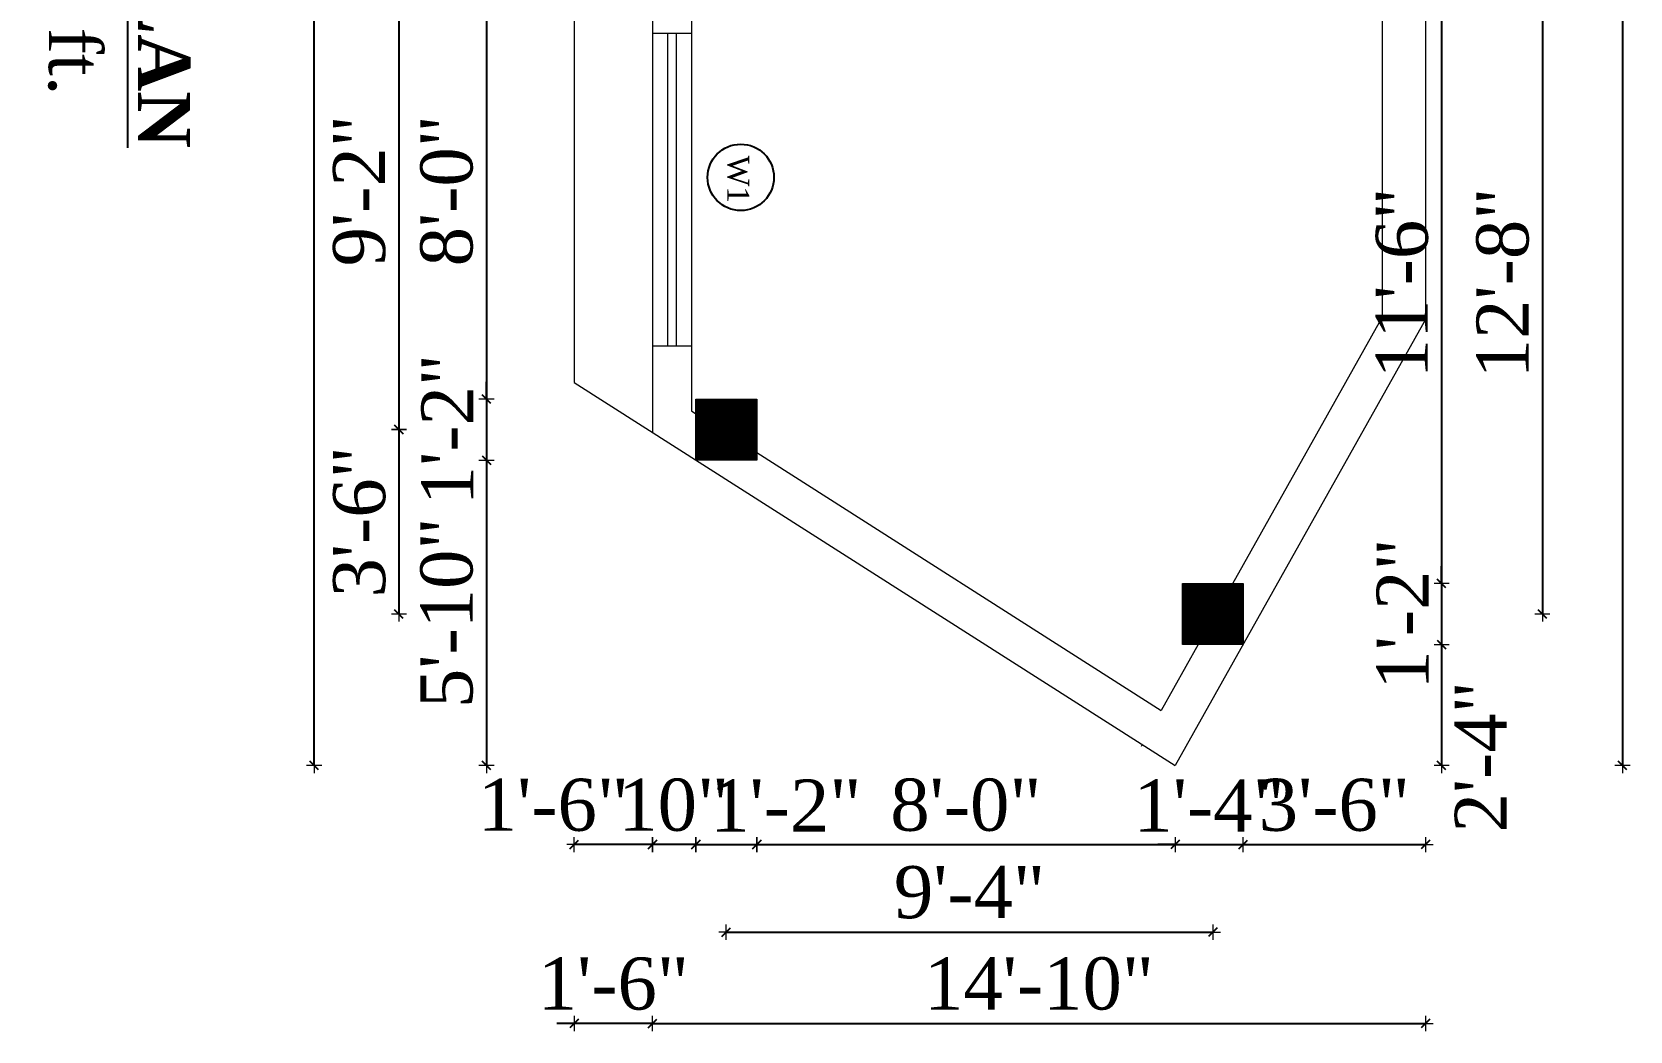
# Model space of a CAD drawing. Header units: inches. Extents: x 4069 to 291496, y -47643 to 12535.
# Drawn here: x 34035.5 to 34403.4, y 2099.4 to 2329.4 of the extents above; entities that cross this region are included whole.
import ezdxf

# ---------------------------------------------------------------- set-up
doc = ezdxf.new("R2010")
doc.units = ezdxf.units.IN
doc.header["$LTSCALE"] = 5
doc.header["$MEASUREMENT"] = 0
doc.layers.add('A-WALL', color=7, linetype='Continuous', lineweight=9)
doc.layers.add('Dimension', color=7, linetype='Continuous', lineweight=18)
doc.layers.add('dim line', color=7, linetype='Continuous', lineweight=15, true_color=0xfab2b2)
doc.layers.add('TEXT', color=6, linetype='Continuous')
doc.styles.add('ordinary', font='times.ttf')
doc.dimstyles.new('Copy of 96', dxfattribs={"dimtxt": 7, "dimasz": 4, "dimexe": 0.5, "dimexo": 0.5, "dimgap": 3, "dimtad": 1, "dimdec": 1, "dimzin": 11, "dimdsep": 46, "dimlunit": 4, "dimtxsty": 'ordinary', "dimblk": 'OBLIQUE', "dimcen": 0.09, "dimse1": 1, "dimse2": 1, "dimclrt": 6, "dimazin": 0, "dimtfac": 1, "dimtdec": 1, "dimtix": 1, "dimtmove": 2, "dimatfit": 3, "dimldrblk": 'leader', "dimfxl": 0.5, "dimfxlon": 1, "dimtolj": 1, "dimtzin": 0, "dimarcsym": 0})
pattern_1 = [(315, (32698.64002, 26886.58592), (0.08838834765, 0.08838834765), [])]

# ---------------------------------------------------------------- blocks, each defined once
blk = doc.blocks.new('oblique')
at = {"color": 0, "lineweight": -2}
blk.add_line((0.25, 0.25), (-0.25, -0.25), dxfattribs=at)
at = {"layer": 'dim line', "lineweight": 9}
for p, q in [((-0.4375, 0), (0.4375, 0)), ((0, 0.4375), (0, -0.4375))]:
    blk.add_line(p, q, dxfattribs=at)
blk = doc.blocks.new('*D1403')
at = {"layer": 'A-WALL', "color": 0, "lineweight": -2, "ltscale": 5, "transparency": 16777216}
blk.add_line((34140.12, 2340.89), (34140.12, 2244.89), dxfattribs=at)
at = {"layer": 'Defpoints', "color": 0, "ltscale": 5, "transparency": 16777216}
for p in [(34188.36, 2340.89, -58.17), (34140.12, 2244.89), (34188.36, 2244.89)]:
    blk.add_point(p, dxfattribs=at)
at = {"layer": 'A-WALL', "color": 0, "lineweight": -2, "ltscale": 5, "transparency": 16777216, "xscale": 4, "yscale": 4, "zscale": 4}
for p, rotation in [((34140.12, 2340.89), 90), ((34140.12, 2244.89), 270)]:
    blk.add_blockref('oblique', p, dxfattribs=dict(at, rotation=rotation))
at = {"layer": 'A-WALL', "color": 6, "ltscale": 5, "transparency": 16777216, "insert": (34131.01, 2292.89), "char_height": 12, "attachment_point": 5, "rotation": 90, "style": 'ordinary'}
blk.add_mtext('\\A1;8\'-0"', dxfattribs=at)
blk = doc.blocks.new('_OBLIQUE')
at = {"color": 0, "linetype": 'ByBlock'}
blk.add_line((-0.5, -0.5), (0.5, 0.5), dxfattribs=at)
blk = doc.blocks.new('leader')
at = {"layer": 'Dimension'}
for p, q in [((0, -4.328), (0, 4.328)), ((-4.424, 0), (4.424, 0))]:
    blk.add_line(p, q, dxfattribs=at)
blk = doc.blocks.new('*D1404')
at = {"layer": 'A-WALL', "color": 0, "lineweight": -2, "ltscale": 5, "transparency": 16777216}
for p, q in [((34140.12, 2244.89), (34140.12, 2248.89)), ((34140.12, 2244.89), (34140.12, 2230.89)), ((34140.12, 2230.89), (34140.12, 2226.89))]:
    blk.add_line(p, q, dxfattribs=at)
at = {"layer": 'Defpoints', "color": 0, "ltscale": 5, "transparency": 16777216}
for p in [(34188.36, 2244.89), (34140.12, 2230.89), (34188.36, 2230.89, -58.17)]:
    blk.add_point(p, dxfattribs=at)
at = {"layer": 'A-WALL', "color": 0, "lineweight": -2, "ltscale": 5, "transparency": 16777216, "xscale": 4, "yscale": 4, "zscale": 4}
for p, rotation in [((34140.12, 2244.89), 270), ((34140.12, 2230.89), 90)]:
    blk.add_blockref('oblique', p, dxfattribs=dict(at, rotation=rotation))
at = {"layer": 'A-WALL', "color": 6, "ltscale": 5, "transparency": 16777216, "insert": (34131.12, 2237.89), "char_height": 12, "attachment_point": 5, "rotation": 90, "style": 'ordinary'}
blk.add_mtext('\\A1;1\'-2"', dxfattribs=at)
blk = doc.blocks.new('*D1406')
at = {"layer": 'A-WALL', "color": 0, "lineweight": -2, "ltscale": 5, "transparency": 16777216}
blk.add_line((34119.99, 2347.89), (34119.99, 2237.89), dxfattribs=at)
at = {"layer": 'Defpoints', "color": 0, "ltscale": 5, "transparency": 16777216}
for p in [(34195.36, 2347.89, -58.17), (34119.99, 2237.89), (34195.36, 2237.89, -58.17)]:
    blk.add_point(p, dxfattribs=at)
at = {"layer": 'A-WALL', "color": 0, "lineweight": -2, "ltscale": 5, "transparency": 16777216, "xscale": 4, "yscale": 4, "zscale": 4}
for p, rotation in [((34119.99, 2347.89), 90), ((34119.99, 2237.89), 270)]:
    blk.add_blockref('oblique', p, dxfattribs=dict(at, rotation=rotation))
at = {"layer": 'A-WALL', "color": 6, "ltscale": 5, "transparency": 16777216, "insert": (34110.87, 2292.89), "char_height": 12, "attachment_point": 5, "rotation": 90, "style": 'ordinary'}
blk.add_mtext('\\A1;9\'-2"', dxfattribs=at)
blk = doc.blocks.new('*D1294')
at = {"layer": 'A-WALL', "color": 0, "lineweight": -2, "ltscale": 5, "transparency": 16777216}
blk.add_line((34100.45, 2160.55), (34100.45, 2574.22), dxfattribs=at)
at = {"layer": 'Defpoints', "color": 0, "ltscale": 5, "transparency": 16777216}
for p in [(34100.45, 2574.22), (34188.36, 2574.22, -58.17), (34298.7, 2160.55, -58)]:
    blk.add_point(p, dxfattribs=at)
at = {"layer": 'A-WALL', "color": 0, "lineweight": -2, "ltscale": 5, "transparency": 16777216, "xscale": 4, "yscale": 4, "zscale": 4}
for p, rotation in [((34100.45, 2574.22), 90), ((34100.45, 2160.55), 270)]:
    blk.add_blockref('oblique', p, dxfattribs=dict(at, rotation=rotation))
at = {"layer": 'A-WALL', "color": 6, "ltscale": 5, "transparency": 16777216, "insert": (34091.35, 2367.39), "char_height": 12, "attachment_point": 5, "rotation": 90, "style": 'ordinary'}
blk.add_mtext('\\A1;34\'-6"', dxfattribs=at)
blk = doc.blocks.new('*D1296')
at = {"layer": 'A-WALL', "color": 0, "lineweight": -2, "ltscale": 5, "transparency": 16777216}
blk.add_line((34360.07, 2340.89), (34360.07, 2202.43), dxfattribs=at)
at = {"layer": 'Defpoints', "color": 0, "ltscale": 5, "transparency": 16777216}
for p in [(34314.36, 2340.89, -58.17), (34314.36, 2202.43, -58.17), (34360.07, 2202.43)]:
    blk.add_point(p, dxfattribs=at)
at = {"layer": 'A-WALL', "color": 0, "lineweight": -2, "ltscale": 5, "transparency": 16777216, "xscale": 4, "yscale": 4, "zscale": 4}
for p, rotation in [((34360.07, 2340.89), 90), ((34360.07, 2202.43), 270)]:
    blk.add_blockref('oblique', p, dxfattribs=dict(at, rotation=rotation))
at = {"layer": 'A-WALL', "color": 6, "ltscale": 5, "transparency": 16777216, "insert": (34350.97, 2271.66), "char_height": 12, "attachment_point": 5, "rotation": 90, "style": 'ordinary'}
blk.add_mtext('\\A1;11\'-6"', dxfattribs=at)
blk = doc.blocks.new('*D1411')
at = {"layer": 'A-WALL', "color": 0, "lineweight": -2, "ltscale": 5, "transparency": 16777216}
for p, q in [((34360.07, 2202.43), (34360.07, 2206.43)), ((34360.07, 2202.43), (34360.07, 2188.43)), ((34360.07, 2188.43), (34360.07, 2184.43))]:
    blk.add_line(p, q, dxfattribs=at)
at = {"layer": 'Defpoints', "color": 0, "ltscale": 5, "transparency": 16777216}
for p in [(34314.36, 2202.43, -58.17), (34314.36, 2188.43, -58.17), (34360.07, 2188.43)]:
    blk.add_point(p, dxfattribs=at)
at = {"layer": 'A-WALL', "color": 0, "lineweight": -2, "ltscale": 5, "transparency": 16777216, "xscale": 4, "yscale": 4, "zscale": 4}
for p, rotation in [((34360.07, 2202.43), 270), ((34360.07, 2188.43), 90)]:
    blk.add_blockref('oblique', p, dxfattribs=dict(at, rotation=rotation))
at = {"layer": 'A-WALL', "color": 6, "ltscale": 5, "transparency": 16777216, "insert": (34351.07, 2195.43), "char_height": 12, "attachment_point": 5, "rotation": 90, "style": 'ordinary'}
blk.add_mtext('\\A1;1\'-2"', dxfattribs=at)
blk = doc.blocks.new('*D1413')
at = {"layer": 'A-WALL', "color": 0, "lineweight": -2, "ltscale": 5, "transparency": 16777216}
blk.add_line((34383.26, 2347.89), (34383.26, 2195.43), dxfattribs=at)
at = {"layer": 'Defpoints', "color": 0, "ltscale": 5, "transparency": 16777216}
for p in [(34307.36, 2347.89, -58.17), (34307.36, 2195.43, -58.17), (34383.26, 2195.43)]:
    blk.add_point(p, dxfattribs=at)
at = {"layer": 'A-WALL', "color": 0, "lineweight": -2, "ltscale": 5, "transparency": 16777216, "xscale": 4, "yscale": 4, "zscale": 4}
for p, rotation in [((34383.26, 2347.89), 90), ((34383.26, 2195.43), 270)]:
    blk.add_blockref('oblique', p, dxfattribs=dict(at, rotation=rotation))
at = {"layer": 'A-WALL', "color": 6, "ltscale": 5, "transparency": 16777216, "insert": (34374.16, 2271.66), "char_height": 12, "attachment_point": 5, "rotation": 90, "style": 'ordinary'}
blk.add_mtext('\\A1;12\'-8"', dxfattribs=at)
blk = doc.blocks.new('*D1298')
at = {"layer": 'A-WALL', "color": 0, "lineweight": -2, "ltscale": 5, "transparency": 16777216}
blk.add_line((34401.7, 2573.4), (34401.7, 2160.55), dxfattribs=at)
at = {"layer": 'Defpoints', "color": 0, "ltscale": 5, "transparency": 16777216}
for p in [(34314.36, 2573.4, -58.17), (34298.7, 2160.55, -58), (34401.7, 2160.55)]:
    blk.add_point(p, dxfattribs=at)
at = {"layer": 'A-WALL', "color": 0, "lineweight": -2, "ltscale": 5, "transparency": 16777216, "xscale": 4, "yscale": 4, "zscale": 4}
for p, rotation in [((34401.7, 2573.4), 90), ((34401.7, 2160.55), 270)]:
    blk.add_blockref('oblique', p, dxfattribs=dict(at, rotation=rotation))
at = {"layer": 'A-WALL', "color": 6, "ltscale": 5, "transparency": 16777216, "insert": (34392.59, 2366.97), "char_height": 12, "attachment_point": 5, "rotation": 90, "style": 'ordinary'}
blk.add_mtext('\\A1;34\'-5"', dxfattribs=at)
blk = doc.blocks.new('*D1415')
at = {"layer": 'A-WALL', "color": 0, "lineweight": -2, "ltscale": 5, "transparency": 16777216}
blk.add_line((34360.07, 2188.43), (34360.07, 2160.55), dxfattribs=at)
at = {"layer": 'Defpoints', "color": 0, "ltscale": 5, "transparency": 16777216}
for p in [(34314.36, 2188.43, -58.17), (34298.7, 2160.55, -58), (34360.07, 2160.55)]:
    blk.add_point(p, dxfattribs=at)
at = {"layer": 'A-WALL', "color": 0, "lineweight": -2, "ltscale": 5, "transparency": 16777216, "xscale": 4, "yscale": 4, "zscale": 4}
for p, rotation in [((34360.07, 2188.43), 90), ((34360.07, 2160.55), 270)]:
    blk.add_blockref('oblique', p, dxfattribs=dict(at, rotation=rotation))
at = {"layer": 'A-WALL', "color": 6, "ltscale": 5, "transparency": 16777216, "insert": (34369.07, 2162.56), "char_height": 12, "attachment_point": 5, "rotation": 90, "style": 'ordinary'}
blk.add_mtext('\\A1;2\'-4"', dxfattribs=at)
blk = doc.blocks.new('*D1416')
at = {"layer": 'A-WALL', "color": 0, "lineweight": -2, "ltscale": 5, "transparency": 16777216}
blk.add_line((34140.12, 2230.89), (34140.12, 2160.55), dxfattribs=at)
at = {"layer": 'Defpoints', "color": 0, "ltscale": 5, "transparency": 16777216}
for p in [(34188.36, 2230.89, -58.17), (34140.12, 2160.55), (34298.7, 2160.55, -116.34)]:
    blk.add_point(p, dxfattribs=at)
at = {"layer": 'A-WALL', "color": 0, "lineweight": -2, "ltscale": 5, "transparency": 16777216, "xscale": 4, "yscale": 4, "zscale": 4}
for p, rotation in [((34140.12, 2230.89), 90), ((34140.12, 2160.55), 270)]:
    blk.add_blockref('oblique', p, dxfattribs=dict(at, rotation=rotation))
at = {"layer": 'A-WALL', "color": 6, "ltscale": 5, "transparency": 16777216, "insert": (34131.01, 2195.72), "char_height": 12, "attachment_point": 5, "rotation": 90, "style": 'ordinary'}
blk.add_mtext('\\A1;5\'-10"', dxfattribs=at)
blk = doc.blocks.new('*D1303')
at = {"layer": 'A-WALL', "color": 0, "lineweight": -2, "ltscale": 5, "transparency": 16777216}
blk.add_line((34188.36, 2142.34), (34202.36, 2142.34), dxfattribs=at)
at = {"layer": 'Defpoints', "color": 0, "ltscale": 5, "transparency": 16777216}
for p in [(34188.36, 2230.89, -58.17), (34202.36, 2230.89, -58.17), (34202.36, 2142.34)]:
    blk.add_point(p, dxfattribs=at)
at = {"layer": 'A-WALL', "color": 0, "lineweight": -2, "ltscale": 5, "transparency": 16777216, "xscale": 4, "yscale": 4, "zscale": 4, "rotation": 180}
blk.add_blockref('oblique', (34188.36, 2142.34), dxfattribs=at)
at = {"layer": 'A-WALL', "color": 0, "lineweight": -2, "ltscale": 5, "transparency": 16777216, "xscale": 4, "yscale": 4, "zscale": 4}
blk.add_blockref('oblique', (34202.36, 2142.34), dxfattribs=at)
at = {"layer": 'A-WALL', "color": 6, "ltscale": 5, "transparency": 16777216, "insert": (34209.07, 2151.34), "char_height": 12, "attachment_point": 5, "style": 'ordinary'}
blk.add_mtext('\\A1;1\'-2"', dxfattribs=at)
blk = doc.blocks.new('*D1304')
at = {"layer": 'A-WALL', "color": 0, "lineweight": -2, "ltscale": 5, "transparency": 16777216}
blk.add_line((34178.36, 2101.17), (34356.36, 2101.17), dxfattribs=at)
at = {"layer": 'Defpoints', "color": 0, "ltscale": 5, "transparency": 16777216}
for p in [(34356.36, 2263.21, -58.17), (34178.36, 2237.26, -58.17), (34356.36, 2101.17)]:
    blk.add_point(p, dxfattribs=at)
at = {"layer": 'A-WALL', "color": 0, "lineweight": -2, "ltscale": 5, "transparency": 16777216, "xscale": 4, "yscale": 4, "zscale": 4, "rotation": 180}
blk.add_blockref('oblique', (34178.36, 2101.17), dxfattribs=at)
at = {"layer": 'A-WALL', "color": 0, "lineweight": -2, "ltscale": 5, "transparency": 16777216, "xscale": 4, "yscale": 4, "zscale": 4}
blk.add_blockref('oblique', (34356.36, 2101.17), dxfattribs=at)
at = {"layer": 'A-WALL', "color": 6, "ltscale": 5, "transparency": 16777216, "insert": (34267.36, 2110.28), "char_height": 12, "attachment_point": 5, "style": 'ordinary'}
blk.add_mtext('\\A1;14\'-10"', dxfattribs=at)
blk = doc.blocks.new('*D1310')
at = {"layer": 'A-WALL', "color": 0, "lineweight": -2, "ltscale": 5, "transparency": 16777216}
blk.add_line((34202.36, 2142.34), (34298.7, 2142.34), dxfattribs=at)
at = {"layer": 'Defpoints', "color": 0, "ltscale": 5, "transparency": 16777216}
for p in [(34202.36, 2230.89, -58.17), (34298.7, 2160.55, -116.34), (34298.7, 2142.34)]:
    blk.add_point(p, dxfattribs=at)
at = {"layer": 'A-WALL', "color": 0, "lineweight": -2, "ltscale": 5, "transparency": 16777216, "xscale": 4, "yscale": 4, "zscale": 4, "rotation": 180}
blk.add_blockref('oblique', (34202.36, 2142.34), dxfattribs=at)
at = {"layer": 'A-WALL', "color": 0, "lineweight": -2, "ltscale": 5, "transparency": 16777216, "xscale": 4, "yscale": 4, "zscale": 4}
blk.add_blockref('oblique', (34298.7, 2142.34), dxfattribs=at)
at = {"layer": 'A-WALL', "color": 6, "ltscale": 5, "transparency": 16777216, "insert": (34250.53, 2151.44), "char_height": 12, "attachment_point": 5, "style": 'ordinary'}
blk.add_mtext('\\A1;8\'-0"', dxfattribs=at)
blk = doc.blocks.new('*D1311')
at = {"layer": 'A-WALL', "color": 0, "lineweight": -2, "ltscale": 5, "transparency": 16777216}
for p, q in [((34298.7, 2142.34), (34294.7, 2142.34)), ((34298.7, 2142.34), (34314.36, 2142.34)), ((34314.36, 2142.34), (34318.36, 2142.34))]:
    blk.add_line(p, q, dxfattribs=at)
at = {"layer": 'Defpoints', "color": 0, "ltscale": 5, "transparency": 16777216}
for p in [(34314.36, 2188.43, -58.17), (34298.7, 2160.55, -116.34), (34314.36, 2142.34)]:
    blk.add_point(p, dxfattribs=at)
at = {"layer": 'A-WALL', "color": 0, "lineweight": -2, "ltscale": 5, "transparency": 16777216, "xscale": 4, "yscale": 4, "zscale": 4}
blk.add_blockref('oblique', (34298.7, 2142.34), dxfattribs=at)
at = {"layer": 'A-WALL', "color": 0, "lineweight": -2, "ltscale": 5, "transparency": 16777216, "xscale": 4, "yscale": 4, "zscale": 4, "rotation": 180}
blk.add_blockref('oblique', (34314.36, 2142.34), dxfattribs=at)
at = {"layer": 'A-WALL', "color": 6, "ltscale": 5, "transparency": 16777216, "insert": (34306.53, 2151.34), "char_height": 12, "attachment_point": 5, "style": 'ordinary'}
blk.add_mtext('\\A1;1\'-4"', dxfattribs=at)
blk = doc.blocks.new('*D1312')
at = {"layer": 'A-WALL', "color": 0, "lineweight": -2, "ltscale": 5, "transparency": 16777216}
blk.add_line((34188.36, 2142.34), (34178.36, 2142.34), dxfattribs=at)
at = {"layer": 'Defpoints', "color": 0, "ltscale": 5, "transparency": 16777216}
for p in [(34178.36, 2237.26, -58), (34188.36, 2230.89, -58.17), (34178.36, 2142.34)]:
    blk.add_point(p, dxfattribs=at)
at = {"layer": 'A-WALL', "color": 0, "lineweight": -2, "ltscale": 5, "transparency": 16777216, "xscale": 4, "yscale": 4, "zscale": 4, "rotation": 180}
blk.add_blockref('oblique', (34178.36, 2142.34), dxfattribs=at)
at = {"layer": 'A-WALL', "color": 0, "lineweight": -2, "ltscale": 5, "transparency": 16777216, "xscale": 4, "yscale": 4, "zscale": 4}
blk.add_blockref('oblique', (34188.36, 2142.34), dxfattribs=at)
at = {"layer": 'A-WALL', "color": 6, "ltscale": 5, "transparency": 16777216, "insert": (34183.25, 2151.44), "char_height": 12, "attachment_point": 5, "style": 'ordinary'}
blk.add_mtext('\\A1;10"', dxfattribs=at)
blk = doc.blocks.new('*D1437')
at = {"layer": 'A-WALL', "color": 0, "lineweight": -2, "ltscale": 5, "transparency": 16777216}
blk.add_line((34314.36, 2142.34), (34356.36, 2142.34), dxfattribs=at)
at = {"layer": 'Defpoints', "color": 0, "ltscale": 5, "transparency": 16777216}
for p in [(34356.36, 2263.21, -58), (34314.36, 2188.43, -58.17), (34356.36, 2142.34)]:
    blk.add_point(p, dxfattribs=at)
at = {"layer": 'A-WALL', "color": 0, "lineweight": -2, "ltscale": 5, "transparency": 16777216, "xscale": 4, "yscale": 4, "zscale": 4, "rotation": 180}
blk.add_blockref('oblique', (34314.36, 2142.34), dxfattribs=at)
at = {"layer": 'A-WALL', "color": 0, "lineweight": -2, "ltscale": 5, "transparency": 16777216, "xscale": 4, "yscale": 4, "zscale": 4}
blk.add_blockref('oblique', (34356.36, 2142.34), dxfattribs=at)
at = {"layer": 'A-WALL', "color": 6, "ltscale": 5, "transparency": 16777216, "insert": (34335.36, 2151.44), "char_height": 12, "attachment_point": 5, "style": 'ordinary'}
blk.add_mtext('\\A1;3\'-6"', dxfattribs=at)
blk = doc.blocks.new('*D1438')
at = {"layer": 'A-WALL', "color": 0, "lineweight": -2, "ltscale": 5, "transparency": 16777216}
blk.add_line((34178.36, 2142.34), (34160.36, 2142.34), dxfattribs=at)
at = {"layer": 'Defpoints', "color": 0, "ltscale": 5, "transparency": 16777216}
for p in [(34160.36, 2248.74, -58), (34178.36, 2237.26, -58), (34160.36, 2142.34)]:
    blk.add_point(p, dxfattribs=at)
at = {"layer": 'A-WALL', "color": 0, "lineweight": -2, "ltscale": 5, "transparency": 16777216, "xscale": 4, "yscale": 4, "zscale": 4, "rotation": 180}
blk.add_blockref('oblique', (34160.36, 2142.34), dxfattribs=at)
at = {"layer": 'A-WALL', "color": 0, "lineweight": -2, "ltscale": 5, "transparency": 16777216, "xscale": 4, "yscale": 4, "zscale": 4}
blk.add_blockref('oblique', (34178.36, 2142.34), dxfattribs=at)
at = {"layer": 'A-WALL', "color": 6, "ltscale": 5, "transparency": 16777216, "insert": (34155.55, 2151.44), "char_height": 12, "attachment_point": 5, "style": 'ordinary'}
blk.add_mtext('\\A1;1\'-6"', dxfattribs=at)
blk = doc.blocks.new('*D1330')
at = {"layer": 'A-WALL', "color": 0, "lineweight": -2, "ltscale": 5, "transparency": 16777216}
blk.add_line((34195.36, 2122.2), (34307.36, 2122.2), dxfattribs=at)
at = {"layer": 'Defpoints', "color": 0, "ltscale": 5, "transparency": 16777216}
for p in [(34195.36, 2237.89, -58.17), (34307.36, 2195.43, -58.17), (34307.36, 2122.2)]:
    blk.add_point(p, dxfattribs=at)
at = {"layer": 'A-WALL', "color": 0, "lineweight": -2, "ltscale": 5, "transparency": 16777216, "xscale": 4, "yscale": 4, "zscale": 4, "rotation": 180}
blk.add_blockref('oblique', (34195.36, 2122.2), dxfattribs=at)
at = {"layer": 'A-WALL', "color": 0, "lineweight": -2, "ltscale": 5, "transparency": 16777216, "xscale": 4, "yscale": 4, "zscale": 4}
blk.add_blockref('oblique', (34307.36, 2122.2), dxfattribs=at)
at = {"layer": 'A-WALL', "color": 6, "ltscale": 5, "transparency": 16777216, "insert": (34251.36, 2131.32), "char_height": 12, "attachment_point": 5, "style": 'ordinary'}
blk.add_mtext('\\A1;9\'-4"', dxfattribs=at)
blk = doc.blocks.new('*D1333')
at = {"layer": 'A-WALL', "color": 0, "lineweight": -2, "ltscale": 5, "transparency": 16777216}
for p, q in [((34160.36, 2101.17), (34156.36, 2101.17)), ((34178.36, 2101.17), (34160.36, 2101.17)), ((34178.36, 2101.17), (34182.36, 2101.17))]:
    blk.add_line(p, q, dxfattribs=at)
at = {"layer": 'Defpoints', "color": 0, "ltscale": 5, "transparency": 16777216}
for p in [(34160.36, 2248.74, -58), (34178.36, 2237.26, -58.17), (34160.36, 2101.17)]:
    blk.add_point(p, dxfattribs=at)
at = {"layer": 'A-WALL', "color": 0, "lineweight": -2, "ltscale": 5, "transparency": 16777216, "xscale": 4, "yscale": 4, "zscale": 4}
blk.add_blockref('oblique', (34160.36, 2101.17), dxfattribs=at)
at = {"layer": 'A-WALL', "color": 0, "lineweight": -2, "ltscale": 5, "transparency": 16777216, "xscale": 4, "yscale": 4, "zscale": 4, "rotation": 180}
blk.add_blockref('oblique', (34178.36, 2101.17), dxfattribs=at)
at = {"layer": 'A-WALL', "color": 6, "ltscale": 5, "transparency": 16777216, "insert": (34169.36, 2110.28), "char_height": 12, "attachment_point": 5, "style": 'ordinary'}
blk.add_mtext('\\A1;1\'-6"', dxfattribs=at)
blk = doc.blocks.new('*D1443')
at = {"layer": 'A-WALL', "color": 0, "lineweight": -2, "ltscale": 5, "transparency": 16777216}
blk.add_line((34119.99, 2237.89), (34119.99, 2195.43), dxfattribs=at)
at = {"layer": 'Defpoints', "color": 0, "ltscale": 5, "transparency": 16777216}
for p in [(34195.36, 2237.89, -58.17), (34119.99, 2195.43), (34307.36, 2195.43, -58.17)]:
    blk.add_point(p, dxfattribs=at)
at = {"layer": 'A-WALL', "color": 0, "lineweight": -2, "ltscale": 5, "transparency": 16777216, "xscale": 4, "yscale": 4, "zscale": 4}
for p, rotation in [((34119.99, 2237.89), 90), ((34119.99, 2195.43), 270)]:
    blk.add_blockref('oblique', p, dxfattribs=dict(at, rotation=rotation))
at = {"layer": 'A-WALL', "color": 6, "ltscale": 5, "transparency": 16777216, "insert": (34110.89, 2216.66), "char_height": 12, "attachment_point": 5, "rotation": 90, "style": 'ordinary'}
blk.add_mtext('\\A1;3\'-6"', dxfattribs=at)

msp = doc.modelspace()

# ---------------------------------------------------------------- hatches: boundary and pattern name
at = {"layer": 'A-WALL', "ltscale": 5}
h = msp.add_hatch(dxfattribs=at)
h.set_pattern_fill('ANSI31', color=256, angle=270)
h.set_pattern_definition(pattern_1)
h.paths.add_polyline_path([(34202.36116, 2244.88679), (34188.36116, 2244.88679), (34188.36116, 2230.88679), (34202.36116, 2230.88679)])
h = msp.add_hatch(dxfattribs=at)
h.set_pattern_fill('ANSI31', color=256, angle=270)
h.set_pattern_definition(pattern_1)
h.paths.add_polyline_path([(34300.36116, 2202.43316), (34300.36116, 2188.43316), (34314.36116, 2188.43316), (34314.36116, 2202.43316)])

# ---------------------------------------------------------------- linework, layer by layer
for p, q in [((34160.36116, 2574.40325), (34160.36116, 2248.73572)), ((34178.36116, 2574.28572), (34178.36116, 2237.26141)), ((34356.36116, 2573.12351), (34356.36116, 2263.2126)), ((34187.36116, 2565.22676), (34187.36116, 2242.19735)), ((34346.36116, 2564.18861), (34346.36116, 2263.7866)), ((34187.36116, 2329.07623), (34178.36116, 2329.07623)), ((34181.86116, 2257.07623), (34181.86116, 2329.07623)), ((34183.86116, 2257.07623), (34183.86116, 2329.07623)), ((34356.36116, 2263.2126), (34298.70039, 2160.54975)), ((34346.36116, 2263.7866), (34311.88073, 2202.39548)), ((34187.36116, 2257.07623), (34178.36116, 2257.07623)), ((34160.36116, 2248.73572), (34298.70039, 2160.54975)), ((34187.36116, 2242.19735), (34188.36116, 2241.55989)), ((34202.36116, 2232.63542), (34295.51356, 2173.25433)), ((34314.36116, 2188.43316), (34314.36116, 2202.43316)), ((34304.03878, 2188.43316), (34295.51356, 2173.25433)), ((34291.0994, 2165.39509), (34290.85337, 2164.95704))]:
    msp.add_line(p, q, dxfattribs=at)
at = {"layer": 'A-WALL', "ltscale": 5, "elevation": -0.16904}
for points in [[(34202.36116, 2244.88679), (34202.36116, 2230.88679), (34188.36116, 2230.88679), (34188.36116, 2244.88679)], [(34314.36116, 2202.43316), (34314.36116, 2188.43316), (34300.36116, 2188.43316), (34300.36116, 2202.43316)]]:
    msp.add_lwpolyline(points, close=True, dxfattribs=at)
at = {"layer": 'TEXT'}
msp.add_circle((34198.6926, 2295.96574, -0.16904), 7.64038, dxfattribs=at)

# ---------------------------------------------------------------- texts
at = {"layer": 'TEXT', "style": 'ordinary'}
msp.add_text('W1', height=5, rotation=270.0003881, dxfattribs=at).set_placement((34195.62848, 2300.99874, -0.16904))
at = {"layer": 'TEXT', "char_height": 12, "width": 219.8150831, "attachment_point": 8, "rotation": 269.9996119, "style": 'ordinary'}
for s, insert in [('{\\fTimes New Roman|b1|i0|c0|p18;\\LFIRST FLOOR PLAN}', (34059.72289, 2390.8543, 58)), ('AREA = 458.09sq. ft.', (34035.48213, 2394.43906, 58))]:
    msp.add_mtext(s, dxfattribs=dict(at, insert=insert))

# ---------------------------------------------------------------- dimensions: what is measured, and where the dimension line sits
at = {"layer": 'A-WALL', "ltscale": 5}
for base, p1, p2, picture, middle in [((34100.45195, 2574.22043, 58), (34298.70039, 2160.54975), (34188.36116, 2574.22043, -0.16904), '*D1294', (34091.34813, 2367.38509, 58)), ((34401.69626, 2160.54975, 58), (34314.36116, 2573.39774, -0.16904), (34298.70039, 2160.54975), '*D1298', (34392.59244, 2366.97375, 58)), ((34119.99195, 2237.88679, 58), (34195.36116, 2347.88679, -0.16904), (34195.36116, 2237.88679, -0.16904), '*D1406', (34110.87082, 2292.88679, 58)), ((34383.26346, 2195.43316, 58), (34307.36116, 2347.88679, -0.16904), (34307.36116, 2195.43316, -0.16904), '*D1413', (34374.15964, 2271.65998, 58)), ((34140.11648, 2244.88679, 58), (34188.36116, 2340.88679, -0.16904), (34188.36116, 2244.88679, 58), '*D1403', (34131.01266, 2292.88679, 58)), ((34360.07028, 2202.43316, 58), (34314.36116, 2340.88679, -0.16904), (34314.36116, 2202.43316, -0.16904), '*D1296', (34350.96646, 2271.65998, 58)), ((34140.11648, 2230.88679, 58), (34188.36116, 2244.88679, 58), (34188.36116, 2230.88679, -0.16904), '*D1404', (34131.11648, 2237.88679, 58)), ((34119.99195, 2195.43316, 58), (34195.36116, 2237.88679, -0.16904), (34307.36116, 2195.43316, -0.16904), '*D1443', (34110.88813, 2216.65998, 58)), ((34140.11648, 2160.54975, 58), (34188.36116, 2230.88679, -0.16904), (34298.70039, 2160.54975, -58.33808), '*D1416', (34131.01266, 2195.71827, 58)), ((34360.07028, 2188.43316, 58), (34314.36116, 2202.43316, -0.16904), (34314.36116, 2188.43316, -0.16904), '*D1411', (34351.07028, 2195.43316, 58))]:
    dim = msp.add_linear_dim(base=base, p1=p1, p2=p2, angle=270, dimstyle='Copy of 96', override={"dimtxt": 12, "dimdec": 0, "dimblk": 'oblique', "dimtdec": 0, "dimarcsym": 1}, dxfattribs=at)
    dim.commit()
    dim.dimension.update_dxf_attribs({"geometry": picture, "text_midpoint": middle})
for base, p1, p2, picture, middle in [((34356.36116, 2101.17128, 58), (34178.36116, 2237.26141, -0.16904), (34356.36116, 2263.2126, -0.16904), '*D1304', (34267.36116, 2110.2751, 58)), ((34356.36116, 2142.34052, 58), (34314.36116, 2188.43316, -0.16904), (34356.36116, 2263.2126), '*D1437', (34335.36116, 2151.44434, 58)), ((34160.36116, 2101.17128, 58), (34178.36116, 2237.26141, -0.16904), (34160.36116, 2248.73572), '*D1333', (34169.36116, 2110.2751, 58)), ((34307.36116, 2122.19921, 58), (34195.36116, 2237.88679, -0.16904), (34307.36116, 2195.43316, -0.16904), '*D1330', (34251.36116, 2131.32033, 58)), ((34298.70039, 2142.34052, 58), (34202.36116, 2230.88679, -0.16904), (34298.70039, 2160.54975, -58.33808), '*D1310', (34250.53078, 2151.44434, 58)), ((34314.36116, 2142.34052, 58), (34298.70039, 2160.54975, -58.33808), (34314.36116, 2188.43316, -0.16904), '*D1311', (34306.53078, 2151.34052, 58))]:
    dim = msp.add_linear_dim(base=base, p1=p1, p2=p2, dimstyle='Copy of 96', override={"dimtxt": 12, "dimdec": 0, "dimblk": 'oblique', "dimtdec": 0, "dimarcsym": 1}, dxfattribs=at)
    dim.commit()
    dim.dimension.update_dxf_attribs({"geometry": picture, "text_midpoint": middle})
for base, p1, p2, picture, middle in [((34160.36116, 2142.34052, 58), (34178.36116, 2237.26141), (34160.36116, 2248.73572), '*D1438', (34155.54867, 2151.44434, 58)), ((34178.36116, 2142.34052, 58), (34188.36116, 2230.88679, -0.16904), (34178.36116, 2237.26141), '*D1312', (34183.25032, 2151.44434, 58)), ((34202.36116, 2142.34052, 58), (34188.36116, 2230.88679, -0.16904), (34202.36116, 2230.88679, -0.16904), '*D1303', (34209.06626, 2151.34052, 58))]:
    dim = msp.add_linear_dim(base=base, p1=p1, p2=p2, dimstyle='Copy of 96', override={"dimtxt": 12, "dimdec": 0, "dimblk": 'oblique', "dimtdec": 0, "dimarcsym": 1}, dxfattribs=at)
    dim.commit()
    dim.dimension.update_dxf_attribs({"geometry": picture, "text_midpoint": middle, "dimtype": 160})
dim = msp.add_linear_dim(base=(34360.07028, 2160.54975, 58), p1=(34314.36116, 2188.43316, -0.16904), p2=(34298.70039, 2160.54975), angle=270, dimstyle='Copy of 96', override={"dimtxt": 12, "dimdec": 0, "dimblk": 'oblique', "dimtdec": 0, "dimarcsym": 1}, dxfattribs=at)
dim.commit()
dim.dimension.update_dxf_attribs({"geometry": '*D1415', "text_midpoint": (34369.07028, 2162.55784, 58), "dimtype": 160})

doc.saveas('drawing.dxf')
